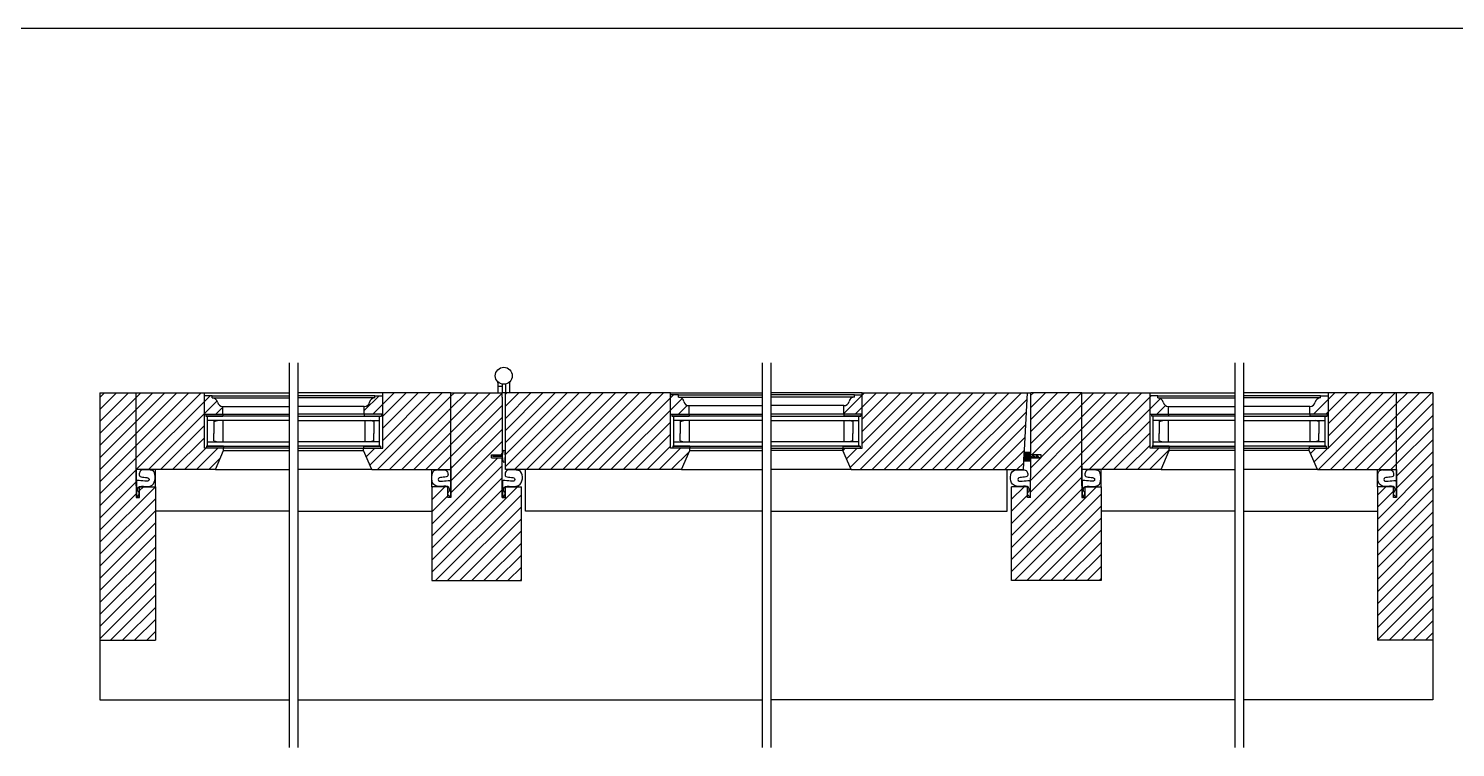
# Model space of a CAD drawing. Header units: inches. Extents: x 1985 to 11287, y 379 to 4336.
# Drawn here: x 7556.3 to 7598.12, y 3297.47 to 3318.54 of the extents above; entities that cross this region are included whole.
import ezdxf

# ---------------------------------------------------------------- set-up
doc = ezdxf.new("R2010")
doc.units = ezdxf.units.IN
doc.header["$MEASUREMENT"] = 0
for name, color, linetype in [('glass 99', 6, 'CONTINUOUS'), ('glazing tape 99', 7, 'CONTINUOUS'), ('hardware 99', 94, 'CONTINUOUS'), ('hatch 99', 1, 'CONTINUOUS'), ('separation 99', 3, 'CONTINUOUS'), ('weatherstripping 99', 5, 'CONTINUOUS'), ('wood detail 99', 7, 'CONTINUOUS')]:
    doc.layers.add(name, color=color, linetype=linetype)
pattern_1 = [(45, (3336.02802, 5e-13), (-0.176776695, 0.176776695), [])]

msp = doc.modelspace()

# ---------------------------------------------------------------- hatches: boundary and pattern name
at = {"layer": 'glazing tape 99'}
h = msp.add_hatch(color=7, dxfattribs=at)
h.paths.add_polyline_path([(7561.998106, 3307.234513), (7561.498106, 3307.234513), (7561.498106, 3307.172013), (7561.998106, 3307.172013)])
h.paths.add_polyline_path([(7562.021606, 3306.297013), (7561.521606, 3306.297013), (7561.521606, 3306.234513), (7562.021606, 3306.234513)])
h.paths.add_polyline_path([(7566.620956, 3306.297013), (7566.120956, 3306.297013), (7566.120956, 3306.234513), (7566.620956, 3306.234513)])
h.paths.add_polyline_path([(7566.644456, 3307.234513), (7566.144456, 3307.234513), (7566.144456, 3307.172013), (7566.644456, 3307.172013)])
h = msp.add_hatch(color=7, dxfattribs=at)
h.paths.add_polyline_path([(7575.660799, 3307.234513), (7575.160799, 3307.234513), (7575.160799, 3307.172013), (7575.660799, 3307.172013)])
h.paths.add_polyline_path([(7575.684299, 3306.297013), (7575.184299, 3306.297013), (7575.184299, 3306.234513), (7575.684299, 3306.234513)])
h = msp.add_hatch(color=7, dxfattribs=at)
h.paths.add_polyline_path([(7580.196548, 3307.234513), (7580.696548, 3307.234513), (7580.696548, 3307.172013), (7580.196548, 3307.172013)])
h.paths.add_polyline_path([(7580.173048, 3306.297013), (7580.673048, 3306.297013), (7580.673048, 3306.234513), (7580.173048, 3306.234513)])
h = msp.add_hatch(color=7, dxfattribs=at)
h.paths.add_polyline_path([(7593.859241, 3307.234513), (7594.359241, 3307.234513), (7594.359241, 3307.172013), (7593.859241, 3307.172013)])
h.paths.add_polyline_path([(7593.835741, 3306.297013), (7594.335741, 3306.297013), (7594.335741, 3306.234513), (7593.835741, 3306.234513)])
h.paths.add_polyline_path([(7589.236392, 3306.297013), (7589.736392, 3306.297013), (7589.736392, 3306.234513), (7589.236392, 3306.234513)])
h.paths.add_polyline_path([(7589.212892, 3307.234513), (7589.712892, 3307.234513), (7589.712892, 3307.172013), (7589.212892, 3307.172013)])
at = {"layer": 'hatch 99'}
h = msp.add_hatch(dxfattribs=at)
h.set_pattern_fill('ANSI31', color=256, scale=2, style=0)
h.set_pattern_definition(pattern_1)
h.paths.add_polyline_path([(7559.459156, 3307.859513), (7558.396648, 3307.859513), (7558.396648, 3300.609513), (7560.021648, 3300.609513), (7560.021648, 3305.109513), (7559.552818, 3305.109513), (7559.552818, 3304.797049), (7559.459156, 3304.797049), (7559.459156, 3305.609513)])
h = msp.add_hatch(dxfattribs=at)
h.set_pattern_fill('ANSI31', color=256, scale=2, style=0)
h.set_pattern_definition(pattern_1)
h.paths.add_polyline_path([(7561.459092, 3307.859513), (7559.459156, 3307.859513), (7559.459156, 3305.609513), (7561.780535, 3305.609513), (7562.021606, 3306.172013), (7562.021606, 3306.234513), (7561.459092, 3306.234513)])
h.paths.add_polyline_path([(7561.998106, 3307.461013, -0.375199902), (7561.841856, 3307.586013, 0.375199902), (7561.685606, 3307.711013), (7561.685606, 3307.773513), (7561.459092, 3307.773513), (7561.459092, 3307.234513), (7561.998106, 3307.234513)], flags=17)
h = msp.add_hatch(dxfattribs=at)
h.set_pattern_fill('ANSI31', color=256, scale=2, style=0)
h.set_pattern_definition(pattern_1)
h.paths.add_polyline_path([(7568.683406, 3307.859513), (7566.68347, 3307.859513), (7566.68347, 3306.234513), (7566.120956, 3306.234513), (7566.120956, 3306.172013), (7566.362027, 3305.609513), (7568.683406, 3305.609513)])
h.paths.add_polyline_path([(7566.68347, 3307.773513), (7566.456956, 3307.773513), (7566.456956, 3307.711013), (7566.443834, 3307.711013, 0.350781059), (7566.300706, 3307.586013, -0.350781059), (7566.157578, 3307.461013), (7566.144456, 3307.461013), (7566.144456, 3307.234513), (7566.68347, 3307.234513)], flags=17)
h = msp.add_hatch(dxfattribs=at)
h.set_pattern_fill('ANSI31', color=256, scale=2, style=0)
h.set_pattern_definition(pattern_1)
h.paths.add_polyline_path([(7570.184322, 3305.953013), (7569.871822, 3305.953013), (7569.871822, 3306.047013), (7570.184318, 3306.047013), (7570.184322, 3307.734513), (7570.184322, 3307.859513), (7568.683406, 3307.859513), (7568.683406, 3305.137824), (7568.683406, 3304.797049), (7568.589744, 3304.797049), (7568.589744, 3305.109513), (7568.120914, 3305.109513), (7568.120914, 3302.359513), (7570.745914, 3302.359513), (7570.745914, 3305.109513), (7570.277084, 3305.109513), (7570.277084, 3304.797049), (7570.184322, 3304.797038), (7570.183422, 3304.797049), (7570.184322, 3304.797049)])
h = msp.add_hatch(dxfattribs=at)
h.set_pattern_fill('ANSI31', color=1, scale=2, style=0)
h.set_pattern_definition([(45, (6279.41358, 4322.475), (-0.176776695, 0.176776695), [])])
edge = h.paths.add_edge_path()
edge.add_line((7575.121785, 3307.859513), (7570.278048, 3307.859513))
edge.add_line((7570.278048, 3307.859513), (7570.278048, 3307.478803))
edge.add_spline(control_points=[(7570.278048, 3307.478803), (7570.280261, 3307.470709), (7570.305093, 3307.371171), (7570.297394, 3307.22008), (7570.283046, 3307.080872), (7570.278048, 3307.037567)], knot_values=[0.236718956, 0.236718956, 0.236718956, 0.236718956, 0.262197582, 0.548427916, 0.678670206, 0.678670206, 0.678670206, 0.678670206], degree=3, periodic=0)
edge.add_line((7570.278048, 3307.037567), (7570.278048, 3305.609513))
edge.add_line((7570.278048, 3305.609513), (7575.443228, 3305.609513))
edge.add_line((7575.443228, 3305.609513), (7575.684299, 3306.172013))
edge.add_line((7575.684299, 3306.172013), (7575.684299, 3306.234513))
edge.add_line((7575.684299, 3306.234513), (7575.121785, 3306.234513))
edge.add_line((7575.121785, 3306.234513), (7575.121785, 3307.859513))
h.paths.add_polyline_path([(7575.504549, 3307.609513, 0.350781059), (7575.361421, 3307.734513), (7575.348299, 3307.734513), (7575.348299, 3307.797013), (7575.121785, 3307.797013), (7575.121785, 3307.234513), (7575.660799, 3307.234513), (7575.660799, 3307.484513, -0.375199902)], flags=17)
h = msp.add_hatch(dxfattribs=at)
h.set_pattern_fill('ANSI31', color=256, scale=2, style=0)
h.set_pattern_definition(pattern_1)
h.paths.add_polyline_path([(7580.735563, 3307.797013), (7580.509048, 3307.797013), (7580.509048, 3307.734513), (7580.495926, 3307.734513, 0.350781059), (7580.352798, 3307.609513, -0.375199902), (7580.196548, 3307.484513), (7580.196548, 3307.234513), (7580.735563, 3307.234513)], flags=17)
h.paths.add_polyline_path([(7585.579299, 3307.859513), (7580.735563, 3307.859513), (7580.735563, 3306.234513), (7580.173048, 3306.234513), (7580.173048, 3306.172013), (7580.41412, 3305.609513), (7585.461382, 3305.609513)])
h = msp.add_hatch(dxfattribs=at)
h.set_pattern_fill('ANSI31', color=256, scale=2, style=0)
h.set_pattern_definition(pattern_1)
h.paths.add_polyline_path([(7587.173941, 3304.797049), (7587.173941, 3305.719776), (7587.173941, 3307.859513), (7585.673026, 3307.859513), (7585.673029, 3306.047013), (7585.985526, 3306.047013), (7585.985526, 3305.953013), (7585.674872, 3305.953013), (7585.673026, 3304.797049), (7585.580264, 3304.797049), (7585.580264, 3305.109513), (7585.111433, 3305.109513), (7585.111433, 3302.359513), (7587.736433, 3302.359513), (7587.736433, 3305.109513), (7587.267603, 3305.109513), (7587.267603, 3304.797049)])
h = msp.add_hatch(dxfattribs=at)
h.set_pattern_fill('ANSI31', color=256, scale=2, style=0)
h.set_pattern_definition(pattern_1)
h.paths.add_polyline_path([(7589.173878, 3307.859513), (7587.173941, 3307.859513), (7587.173941, 3305.609513), (7589.49532, 3305.609513), (7589.736392, 3306.172013), (7589.736392, 3306.234513), (7589.173878, 3306.234513)])
h.paths.add_polyline_path([(7589.712892, 3307.461013, -0.375199902), (7589.556642, 3307.586013, 0.375199902), (7589.400392, 3307.711013), (7589.400392, 3307.773513), (7589.173878, 3307.773513), (7589.173878, 3307.234513), (7589.712892, 3307.234513)], flags=17)
h = msp.add_hatch(dxfattribs=at)
h.set_pattern_fill('ANSI31', color=256, scale=2, style=0)
h.set_pattern_definition(pattern_1)
h.paths.add_polyline_path([(7594.398256, 3307.773513), (7594.171741, 3307.773513), (7594.171741, 3307.711013), (7594.158619, 3307.711013, 0.350781059), (7594.015491, 3307.586013, -0.375199902), (7593.859241, 3307.461013), (7593.859241, 3307.234513), (7594.398256, 3307.234513)], flags=17)
h.paths.add_polyline_path([(7596.398192, 3307.859513), (7594.398256, 3307.859513), (7594.398256, 3306.234513), (7593.835741, 3306.234513), (7593.835741, 3306.172013), (7594.076813, 3305.609513), (7596.398192, 3305.609513)])
h = msp.add_hatch(dxfattribs=at)
h.set_pattern_fill('ANSI31', color=256, scale=2, style=0)
h.set_pattern_definition(pattern_1)
h.paths.add_polyline_path([(7597.4607, 3307.859513), (7596.398192, 3307.859513), (7596.398192, 3305.137824), (7596.398192, 3304.797049), (7596.30453, 3304.797049), (7596.30453, 3305.109513), (7595.8357, 3305.109513), (7595.8357, 3300.609513), (7597.4607, 3300.609513)])
at = {"layer": 'weatherstripping 99', "lineweight": 30}
h = msp.add_hatch(dxfattribs=at)
h.set_pattern_fill('ANSI36', color=5, scale=0.125, angle=315, style=0)
h.set_pattern_definition([(180, (7397.849616, 1715.887561), (-0.02734375, 0.015625), [0.0390625, -0.0078125, 0, -0.0078125])])
h.paths.add_polyline_path([(7585.487585, 3306.109513), (7585.642026, 3306.109513), (7585.642026, 3305.859513), (7585.474484, 3305.859513)])
msp.add_hatch(color=5, dxfattribs=at).paths.add_polyline_path([(7585.642026, 3306.109513), (7585.672999, 3306.109513), (7585.673017, 3306.013992), (7585.706607, 3305.984265), (7585.766401, 3305.984265), (7585.722865, 3306.046513), (7585.751162, 3306.046513), (7585.794698, 3305.984265), (7585.873586, 3305.984265), (7585.83005, 3306.046513), (7585.858347, 3306.046513), (7585.924872, 3305.967765), (7585.924872, 3305.953013), (7585.673029, 3305.953013), (7585.673047, 3305.859513), (7585.642026, 3305.859513)])

# ---------------------------------------------------------------- linework, layer by layer
at = {"layer": 'glass 99', "color": 6}
for p, q in [((7563.946281, 3307.172013), (7561.498106, 3307.172013)), ((7561.552792, 3306.297013), (7561.552792, 3307.172013)), ((7563.946281, 3307.047013), (7561.552792, 3307.047013)), ((7561.733726, 3307.017022), (7561.841509, 3307.047013)), ((7561.733726, 3307.017022), (7561.733726, 3306.672013)), ((7561.998106, 3307.047013), (7561.998106, 3306.422013)), ((7564.196281, 3307.172013), (7566.644456, 3307.172013)), ((7564.196281, 3307.047013), (7566.58977, 3307.047013)), ((7566.15667, 3307.047013), (7566.15667, 3306.422013)), ((7566.42105, 3307.017022), (7566.313268, 3307.047013)), ((7566.42105, 3307.017022), (7566.42105, 3306.672013)), ((7566.58977, 3306.297013), (7566.58977, 3307.172013)), ((7577.803674, 3307.172013), (7575.160799, 3307.172013)), ((7575.215485, 3306.297013), (7575.215485, 3307.172013)), ((7577.803674, 3307.047013), (7575.215485, 3307.047013)), ((7575.396419, 3307.017022), (7575.504202, 3307.047013)), ((7575.396419, 3307.017022), (7575.396419, 3306.672013)), ((7575.660799, 3307.047013), (7575.660799, 3306.422013)), ((7578.053674, 3307.172013), (7580.696548, 3307.172013)), ((7578.053674, 3307.047013), (7580.641863, 3307.047013)), ((7580.196548, 3307.047013), (7580.196548, 3306.422013)), ((7580.460929, 3307.017022), (7580.353146, 3307.047013)), ((7580.460929, 3307.017022), (7580.460929, 3306.672013)), ((7580.641863, 3306.297013), (7580.641863, 3307.172013)), ((7591.661067, 3307.172013), (7589.212892, 3307.172013)), ((7589.267578, 3306.297013), (7589.267578, 3307.172013)), ((7591.661067, 3307.047013), (7589.267578, 3307.047013)), ((7589.436297, 3307.017022), (7589.54408, 3307.047013)), ((7589.436297, 3307.017022), (7589.436297, 3306.672013)), ((7589.700678, 3307.047013), (7589.700678, 3306.422013)), ((7591.911067, 3307.172013), (7594.359241, 3307.172013)), ((7591.911067, 3307.047013), (7594.304556, 3307.047013)), ((7593.859241, 3307.047013), (7593.859241, 3306.422013)), ((7594.123621, 3307.017022), (7594.015839, 3307.047013)), ((7594.123621, 3307.017022), (7594.123621, 3306.672013)), ((7594.304556, 3306.297013), (7594.304556, 3307.172013)), ((7561.552792, 3306.422013), (7563.946281, 3306.422013)), ((7561.733726, 3306.452005), (7561.733726, 3306.672013)), ((7561.733726, 3306.452005), (7561.841509, 3306.422013)), ((7566.58977, 3306.422013), (7564.196281, 3306.422013)), ((7566.42105, 3306.452005), (7566.313268, 3306.422013)), ((7566.42105, 3306.452005), (7566.42105, 3306.672013)), ((7575.215485, 3306.422013), (7577.803674, 3306.422013)), ((7575.396419, 3306.452005), (7575.396419, 3306.672013)), ((7575.396419, 3306.452005), (7575.504202, 3306.422013)), ((7580.641863, 3306.422013), (7578.053674, 3306.422013)), ((7580.460929, 3306.452005), (7580.353146, 3306.422013)), ((7580.460929, 3306.452005), (7580.460929, 3306.672013)), ((7589.267578, 3306.422013), (7591.661067, 3306.422013)), ((7589.436297, 3306.452005), (7589.436297, 3306.672013)), ((7589.436297, 3306.452005), (7589.54408, 3306.422013)), ((7594.304556, 3306.422013), (7591.911067, 3306.422013)), ((7594.123621, 3306.452005), (7594.015839, 3306.422013)), ((7594.123621, 3306.452005), (7594.123621, 3306.672013)), ((7561.521606, 3306.297013), (7563.946281, 3306.297013)), ((7566.620956, 3306.297013), (7564.196281, 3306.297013)), ((7575.184299, 3306.297013), (7577.803674, 3306.297013)), ((7580.673048, 3306.297013), (7578.053674, 3306.297013)), ((7589.236392, 3306.297013), (7591.661067, 3306.297013)), ((7594.335741, 3306.297013), (7591.911067, 3306.297013))]:
    msp.add_line(p, q, dxfattribs=at)
at = {"layer": 'glazing tape 99', "color": 7}
for p, q in [((7561.498106, 3307.234513), (7561.498106, 3307.172013)), ((7561.998106, 3307.234513), (7561.998106, 3307.172013)), ((7566.144456, 3307.234513), (7566.144456, 3307.172013)), ((7566.644456, 3307.234513), (7566.644456, 3307.172013)), ((7575.160799, 3307.234513), (7575.160799, 3307.172013)), ((7575.660799, 3307.234513), (7575.660799, 3307.172013)), ((7580.196548, 3307.234513), (7580.196548, 3307.172013)), ((7580.696548, 3307.234513), (7580.696548, 3307.172013)), ((7589.212892, 3307.234513), (7589.212892, 3307.172013)), ((7589.712892, 3307.234513), (7589.712892, 3307.172013)), ((7593.859241, 3307.234513), (7593.859241, 3307.172013)), ((7594.359241, 3307.234513), (7594.359241, 3307.172013))]:
    msp.add_line(p, q, dxfattribs=at)
at = {"layer": 'glazing tape 99'}
for p, q in [((7561.498106, 3307.172013), (7561.998106, 3307.172013)), ((7566.144456, 3307.172013), (7566.644456, 3307.172013)), ((7575.160799, 3307.172013), (7575.660799, 3307.172013)), ((7580.696548, 3307.172013), (7580.196548, 3307.172013)), ((7589.712892, 3307.172013), (7589.212892, 3307.172013)), ((7594.359241, 3307.172013), (7593.859241, 3307.172013)), ((7561.521606, 3306.297013), (7561.521606, 3306.234513)), ((7562.021606, 3306.297013), (7561.521606, 3306.297013)), ((7562.021606, 3306.297013), (7562.021606, 3306.234513)), ((7566.120956, 3306.297013), (7566.120956, 3306.234513)), ((7566.120956, 3306.297013), (7566.620956, 3306.297013)), ((7566.620956, 3306.297013), (7566.620956, 3306.234513)), ((7575.184299, 3306.297013), (7575.184299, 3306.234513)), ((7575.684299, 3306.297013), (7575.184299, 3306.297013)), ((7575.684299, 3306.297013), (7575.684299, 3306.234513)), ((7580.173048, 3306.297013), (7580.173048, 3306.234513)), ((7580.173048, 3306.297013), (7580.673048, 3306.297013)), ((7580.673048, 3306.297013), (7580.673048, 3306.234513)), ((7589.236392, 3306.297013), (7589.236392, 3306.234513)), ((7589.736392, 3306.297013), (7589.236392, 3306.297013)), ((7589.736392, 3306.297013), (7589.736392, 3306.234513)), ((7593.835741, 3306.297013), (7594.335741, 3306.297013)), ((7593.835741, 3306.297013), (7593.835741, 3306.234513)), ((7594.335741, 3306.297013), (7594.335741, 3306.234513))]:
    msp.add_line(p, q, dxfattribs=at)
at = {"layer": 'hardware 99', "color": 94}
for p, q in [((7570.059322, 3308.152801), (7570.059322, 3307.859513)), ((7570.184322, 3308.047013), (7570.059322, 3308.047013)), ((7570.184322, 3308.113945), (7570.184322, 3307.859513)), ((7570.278048, 3308.113945), (7570.278048, 3307.859513)), ((7570.403048, 3308.152801), (7570.403048, 3307.859513))]:
    msp.add_line(p, q, dxfattribs=at)
msp.add_circle((7570.231185, 3308.359513), 0.25, dxfattribs=at)
for centre, start, end in [((7569.996822, 3308.152801), 0, 41.4128763), ((7570.465548, 3308.152801), 138.5871237, 180)]:
    msp.add_arc(centre, 0.0625, start, end, dxfattribs=at)
at = {"layer": 'separation 99'}
msp.add_line((7625.276756, 3318.535058), (7548.604797, 3318.535058), dxfattribs=at)
at = {"layer": 'weatherstripping 99', "color": 5, "lineweight": 30}
for p, q in [((7569.903068, 3306.000013), (7570.184318, 3306.000013)), ((7585.474484, 3305.859513), (7585.487585, 3306.109513)), ((7585.672999, 3306.109513), (7585.487585, 3306.109513)), ((7585.642026, 3305.859513), (7585.642026, 3306.109513)), ((7585.672999, 3306.109513), (7585.673017, 3306.013992)), ((7585.673017, 3306.013992), (7585.706607, 3305.984265)), ((7585.673029, 3305.953013), (7585.673047, 3305.859513)), ((7585.673029, 3305.953013), (7585.924872, 3305.953013)), ((7585.706607, 3305.984265), (7585.766401, 3305.984265)), ((7585.766401, 3305.984265), (7585.722865, 3306.046513)), ((7585.751162, 3306.046513), (7585.722865, 3306.046513)), ((7585.794698, 3305.984265), (7585.751162, 3306.046513)), ((7585.794698, 3305.984265), (7585.873586, 3305.984265)), ((7585.873586, 3305.984265), (7585.83005, 3306.046513)), ((7585.858347, 3306.046513), (7585.83005, 3306.046513)), ((7585.924872, 3305.967765), (7585.858347, 3306.046513)), ((7585.924872, 3305.967765), (7585.924872, 3305.953013)), ((7585.924872, 3305.953013), (7585.924872, 3305.967765)), ((7585.673047, 3305.859513), (7585.474484, 3305.859513)), ((7559.470119, 3305.27634), (7559.470119, 3304.802554)), ((7568.672443, 3305.27634), (7568.672443, 3304.802554)), ((7570.194386, 3305.27634), (7570.194386, 3304.802554)), ((7585.662962, 3305.27634), (7585.662962, 3304.802554)), ((7587.184905, 3305.27634), (7587.184905, 3304.802554)), ((7596.387228, 3305.27634), (7596.387228, 3304.802554))]:
    msp.add_line(p, q, dxfattribs=at)
at = {"layer": 'weatherstripping 99'}
msp.add_line((7570.184318, 3306.047013), (7570.184318, 3305.953013), dxfattribs=at)
at = {"layer": 'weatherstripping 99', "color": 5, "lineweight": 30}
for centre, radius, start, end in [((7570.701357, 3306.000016), 0.517039, 162.2128755, 197.788024), ((7570.2369, 3306.130185), 0.039346, 338.6283121, 135.0921252), ((7568.787734, 3306.000014), 1.490314, 355.5422349, 4.4577499), ((7559.85342, 3305.326467), 0.272391, 68.1531508, 90.3367326), ((7568.289142, 3305.326467), 0.272391, 89.6632674, 111.8468492), ((7570.2369, 3305.869842), 0.039346, 224.907848, 21.3716701), ((7570.577686, 3305.326467), 0.272391, 68.1531508, 90.3367326), ((7585.279661, 3305.326467), 0.272391, 89.6632674, 111.8468492), ((7587.568205, 3305.326467), 0.272391, 68.1531508, 90.3367326), ((7596.003928, 3305.326467), 0.272391, 89.6632674, 111.8468492)]:
    msp.add_arc(centre, radius, start, end, dxfattribs=at)
for points, knots in [([(7559.851819, 3305.598853), (7559.71481, 3305.609928), (7559.620527, 3305.603232), (7559.558224, 3305.55949), (7559.513215, 3305.331211), (7559.836176, 3305.427143), (7559.837813, 3305.202304), (7559.526062, 3305.324717), (7559.470119, 3305.27634)], [0, 0, 0, 0, 0.083614321, 0.208464293, 0.316031641, 0.607589822, 0.683535209, 1.009413891, 1.009413891, 1.009413891, 1.009413891]), ([(7559.726074, 3305.11119), (7559.82631, 3305.114611), (7560.049184, 3305.138838), (7560.021648, 3305.527866), (7559.954784, 3305.579295)], [0, 0, 0, 0, 0.2460489598, 0.6041502785, 0.6041502785, 0.6041502785, 0.6041502785]), ([(7568.416488, 3305.11119), (7568.316252, 3305.114611), (7568.080546, 3305.114391), (7568.120914, 3305.527866), (7568.187778, 3305.579295)], [0, 0, 0, 0, 0.2460489598, 0.6041502785, 0.6041502785, 0.6041502785, 0.6041502785]), ([(7568.290743, 3305.598853), (7568.427752, 3305.609928), (7568.522035, 3305.603232), (7568.584338, 3305.55949), (7568.629347, 3305.331211), (7568.306386, 3305.427143), (7568.304749, 3305.202304), (7568.6165, 3305.324717), (7568.672443, 3305.27634)], [0, 0, 0, 0, 0.083614321, 0.208464293, 0.316031641, 0.607589822, 0.683535209, 1.009413891, 1.009413891, 1.009413891, 1.009413891]), ([(7570.576085, 3305.598853), (7570.439076, 3305.609928), (7570.344794, 3305.603232), (7570.282491, 3305.55949), (7570.237482, 3305.331211), (7570.560442, 3305.427143), (7570.562079, 3305.202304), (7570.250328, 3305.324717), (7570.194386, 3305.27634)], [0, 0, 0, 0, 0.083614321, 0.208464293, 0.316031641, 0.607589822, 0.683535209, 1.009413891, 1.009413891, 1.009413891, 1.009413891]), ([(7570.45034, 3305.11119), (7570.550576, 3305.114611), (7570.800014, 3305.114391), (7570.806571, 3305.527866), (7570.67905, 3305.579295)], [0, 0, 0, 0, 0.2460489598, 0.6041502785, 0.6041502785, 0.6041502785, 0.6041502785]), ([(7585.407007, 3305.11119), (7585.306771, 3305.114611), (7585.057334, 3305.114391), (7585.050776, 3305.527866), (7585.178297, 3305.579295)], [0, 0, 0, 0, 0.2460489598, 0.6041502785, 0.6041502785, 0.6041502785, 0.6041502785]), ([(7585.281262, 3305.598853), (7585.418271, 3305.609928), (7585.512554, 3305.603232), (7585.574857, 3305.55949), (7585.619866, 3305.331211), (7585.296906, 3305.427143), (7585.295268, 3305.202304), (7585.60702, 3305.324717), (7585.662962, 3305.27634)], [0, 0, 0, 0, 0.083614321, 0.208464293, 0.316031641, 0.607589822, 0.683535209, 1.009413891, 1.009413891, 1.009413891, 1.009413891]), ([(7587.566604, 3305.598853), (7587.429596, 3305.609928), (7587.335313, 3305.603232), (7587.27301, 3305.55949), (7587.228001, 3305.331211), (7587.550961, 3305.427143), (7587.552599, 3305.202304), (7587.240847, 3305.324717), (7587.184905, 3305.27634)], [0, 0, 0, 0, 0.083614321, 0.208464293, 0.316031641, 0.607589822, 0.683535209, 1.009413891, 1.009413891, 1.009413891, 1.009413891]), ([(7587.440859, 3305.11119), (7587.541095, 3305.114611), (7587.776801, 3305.114391), (7587.736433, 3305.527866), (7587.669569, 3305.579295)], [0, 0, 0, 0, 0.2460489598, 0.6041502785, 0.6041502785, 0.6041502785, 0.6041502785]), ([(7596.131274, 3305.11119), (7596.031038, 3305.114611), (7595.808163, 3305.138838), (7595.8357, 3305.527866), (7595.902564, 3305.579295)], [0, 0, 0, 0, 0.2460489598, 0.6041502785, 0.6041502785, 0.6041502785, 0.6041502785]), ([(7596.005529, 3305.598853), (7596.142537, 3305.609928), (7596.23682, 3305.603232), (7596.299123, 3305.55949), (7596.344132, 3305.331211), (7596.021172, 3305.427143), (7596.019534, 3305.202304), (7596.331286, 3305.324717), (7596.387228, 3305.27634)], [0, 0, 0, 0, 0.083614321, 0.208464293, 0.316031641, 0.607589822, 0.683535209, 1.009413891, 1.009413891, 1.009413891, 1.009413891]), ([(7559.470119, 3304.802554), (7559.54016, 3304.84677), (7559.577319, 3304.936223), (7559.486528, 3304.979321), (7559.526266, 3305.143405), (7559.654188, 3305.125766), (7559.726074, 3305.11119)], [0.0027567057, 0.0027567057, 0.0027567057, 0.0027567057, 0.1724869609, 0.2817822642, 0.3371391511, 0.4968128609, 0.4968128609, 0.4968128609, 0.4968128609]), ([(7568.672443, 3304.802554), (7568.602402, 3304.84677), (7568.565243, 3304.936223), (7568.656034, 3304.979321), (7568.616296, 3305.143405), (7568.488374, 3305.125766), (7568.416488, 3305.11119)], [0.0027567057, 0.0027567057, 0.0027567057, 0.0027567057, 0.1724869609, 0.2817822642, 0.3371391511, 0.4968128609, 0.4968128609, 0.4968128609, 0.4968128609]), ([(7570.194386, 3304.802554), (7570.264426, 3304.84677), (7570.301585, 3304.936223), (7570.210794, 3304.979321), (7570.250532, 3305.143405), (7570.378454, 3305.125766), (7570.45034, 3305.11119)], [0.0027567057, 0.0027567057, 0.0027567057, 0.0027567057, 0.1724869609, 0.2817822642, 0.3371391511, 0.4968128609, 0.4968128609, 0.4968128609, 0.4968128609]), ([(7585.662962, 3304.802554), (7585.592922, 3304.84677), (7585.555763, 3304.936223), (7585.646554, 3304.979321), (7585.606816, 3305.143405), (7585.478893, 3305.125766), (7585.407007, 3305.11119)], [0.0027567057, 0.0027567057, 0.0027567057, 0.0027567057, 0.1724869609, 0.2817822642, 0.3371391511, 0.4968128609, 0.4968128609, 0.4968128609, 0.4968128609]), ([(7587.184905, 3304.802554), (7587.254945, 3304.84677), (7587.292104, 3304.936223), (7587.201313, 3304.979321), (7587.241051, 3305.143405), (7587.368974, 3305.125766), (7587.440859, 3305.11119)], [0.0027567057, 0.0027567057, 0.0027567057, 0.0027567057, 0.1724869609, 0.2817822642, 0.3371391511, 0.4968128609, 0.4968128609, 0.4968128609, 0.4968128609]), ([(7596.387228, 3304.802554), (7596.317188, 3304.84677), (7596.280029, 3304.936223), (7596.37082, 3304.979321), (7596.331082, 3305.143405), (7596.203159, 3305.125766), (7596.131274, 3305.11119)], [0.0027567057, 0.0027567057, 0.0027567057, 0.0027567057, 0.1724869609, 0.2817822642, 0.3371391511, 0.4968128609, 0.4968128609, 0.4968128609, 0.4968128609])]:
    msp.add_open_spline(points, degree=3, knots=knots, dxfattribs=at)
at = {"layer": 'wood detail 99'}
for p, q in [((7563.946281, 3308.73726), (7563.946281, 3297.46813)), ((7564.196281, 3308.73726), (7564.196281, 3297.46813)), ((7577.803674, 3308.73726), (7577.803674, 3297.46813)), ((7578.053674, 3308.73726), (7578.053674, 3297.46813)), ((7591.661067, 3308.73726), (7591.661067, 3297.46813)), ((7591.911067, 3308.73726), (7591.911067, 3297.46813)), ((7558.396648, 3307.859513), (7559.459156, 3307.859513)), ((7559.459156, 3305.609513), (7559.459156, 3307.859513)), ((7561.459092, 3307.859513), (7563.946281, 3307.859513)), ((7561.685606, 3307.773513), (7563.946281, 3307.773513)), ((7561.685606, 3307.711013), (7563.946281, 3307.711013)), ((7566.68347, 3307.859513), (7564.196281, 3307.859513)), ((7566.456956, 3307.773513), (7564.196281, 3307.773513)), ((7566.456956, 3307.711013), (7564.196281, 3307.711013)), ((7568.683406, 3305.609513), (7568.683406, 3307.859513)), ((7570.184322, 3307.734513), (7570.184318, 3306.047013)), ((7570.278048, 3305.609513), (7570.278048, 3307.859513)), ((7575.121785, 3307.859513), (7577.803674, 3307.859513)), ((7575.348299, 3307.797013), (7577.803674, 3307.797013)), ((7575.348299, 3307.734513), (7577.803674, 3307.734513)), ((7580.735563, 3307.859513), (7578.053674, 3307.859513)), ((7580.509048, 3307.797013), (7578.053674, 3307.797013)), ((7580.509048, 3307.734513), (7578.053674, 3307.734513)), ((7585.461382, 3305.609513), (7585.579299, 3307.859513)), ((7585.673026, 3307.859513), (7585.673029, 3306.047013)), ((7587.173941, 3305.609513), (7587.173941, 3307.859513)), ((7589.173878, 3307.859513), (7591.661067, 3307.859513)), ((7589.400392, 3307.773513), (7591.661067, 3307.773513)), ((7589.400392, 3307.711013), (7591.661067, 3307.711013)), ((7594.398256, 3307.859513), (7591.911067, 3307.859513)), ((7594.171741, 3307.773513), (7591.911067, 3307.773513)), ((7594.171741, 3307.711013), (7591.911067, 3307.711013)), ((7596.398192, 3305.609513), (7596.398192, 3307.859513)), ((7597.4607, 3307.859513), (7596.398192, 3307.859513)), ((7561.998106, 3307.461013), (7563.946281, 3307.461013)), ((7561.998106, 3307.234513), (7563.946281, 3307.234513)), ((7566.144456, 3307.461013), (7564.196281, 3307.461013)), ((7566.144456, 3307.234513), (7564.196281, 3307.234513)), ((7575.660799, 3307.484513), (7577.803674, 3307.484513)), ((7575.660799, 3307.234513), (7577.803674, 3307.234513)), ((7580.196548, 3307.484513), (7578.053674, 3307.484513)), ((7580.196548, 3307.234513), (7578.053674, 3307.234513)), ((7589.712892, 3307.461013), (7591.661067, 3307.461013)), ((7589.712892, 3307.234513), (7591.661067, 3307.234513)), ((7593.859241, 3307.461013), (7591.911067, 3307.461013)), ((7593.859241, 3307.234513), (7591.911067, 3307.234513)), ((7562.021606, 3306.234513), (7561.459092, 3306.234513)), ((7562.021606, 3306.172013), (7562.021606, 3306.234513)), ((7563.946281, 3306.234513), (7562.021606, 3306.234513)), ((7564.196281, 3306.234513), (7566.120956, 3306.234513)), ((7566.120956, 3306.172013), (7566.120956, 3306.234513)), ((7566.120956, 3306.234513), (7566.68347, 3306.234513)), ((7569.871822, 3306.047013), (7570.184318, 3306.047013)), ((7569.871822, 3305.953013), (7570.184318, 3305.953013)), ((7575.684299, 3306.234513), (7575.121785, 3306.234513)), ((7575.684299, 3306.172013), (7575.684299, 3306.234513)), ((7577.803674, 3306.234513), (7575.684299, 3306.234513)), ((7578.053674, 3306.234513), (7580.173048, 3306.234513)), ((7580.173048, 3306.172013), (7580.173048, 3306.234513)), ((7580.173048, 3306.234513), (7580.735563, 3306.234513)), ((7585.985526, 3306.047013), (7585.673029, 3306.047013)), ((7585.985526, 3305.953013), (7585.673029, 3305.953013)), ((7589.736392, 3306.234513), (7589.173878, 3306.234513)), ((7591.661067, 3306.234513), (7589.736392, 3306.234513)), ((7589.736392, 3306.172013), (7589.736392, 3306.234513)), ((7591.911067, 3306.234513), (7593.835741, 3306.234513)), ((7593.835741, 3306.172013), (7593.835741, 3306.234513)), ((7593.835741, 3306.234513), (7594.398256, 3306.234513)), ((7561.780535, 3305.609513), (7563.946281, 3305.609513)), ((7566.362027, 3305.609513), (7564.196281, 3305.609513)), ((7575.443228, 3305.609513), (7577.803674, 3305.609513)), ((7580.41412, 3305.609513), (7578.053674, 3305.609513)), ((7589.49532, 3305.609513), (7591.661067, 3305.609513)), ((7594.076813, 3305.609513), (7591.911067, 3305.609513)), ((7560.021648, 3305.109513), (7560.021648, 3300.609513)), ((7568.120914, 3305.109513), (7568.120914, 3302.359513)), ((7587.736433, 3305.109513), (7587.736433, 3302.359513)), ((7595.8357, 3305.109513), (7595.8357, 3300.609513)), ((7568.120914, 3302.359513), (7570.745914, 3302.359513)), ((7587.736433, 3302.359513), (7585.111433, 3302.359513)), ((7558.396648, 3300.609513), (7560.021648, 3300.609513)), ((7558.396648, 3300.609513), (7558.396648, 3298.859513)), ((7597.4607, 3300.609513), (7595.8357, 3300.609513)), ((7597.4607, 3300.609513), (7597.4607, 3298.859513)), ((7558.396648, 3298.859513), (7563.946281, 3298.859513)), ((7564.196281, 3298.859513), (7577.803674, 3298.859513)), ((7591.661067, 3298.859513), (7578.053674, 3298.859513)), ((7597.4607, 3298.859513), (7591.911067, 3298.859513))]:
    msp.add_line(p, q, dxfattribs=at)
at = {"layer": 'wood detail 99', "color": 0}
for p, q in [((7558.396648, 3307.859513), (7558.396648, 3300.609513)), ((7559.459156, 3305.137824), (7559.459156, 3307.859513)), ((7559.459156, 3307.859513), (7561.459092, 3307.859513)), ((7568.683406, 3307.859513), (7566.68347, 3307.859513)), ((7568.683406, 3305.137824), (7568.683406, 3307.859513)), ((7587.173941, 3305.137824), (7587.173941, 3307.859513)), ((7587.173941, 3307.859513), (7589.173878, 3307.859513)), ((7596.398192, 3307.859513), (7594.398256, 3307.859513)), ((7596.398192, 3305.137824), (7596.398192, 3307.859513)), ((7597.4607, 3307.859513), (7597.4607, 3300.609513)), ((7558.396648, 3307.359513), (7558.396648, 3306.047013)), ((7558.396648, 3307.359513), (7558.396648, 3306.047013)), ((7597.4607, 3307.359513), (7597.4607, 3306.047013)), ((7597.4607, 3307.359513), (7597.4607, 3306.047013)), ((7558.396648, 3306.922013), (7558.396648, 3306.047013)), ((7558.396648, 3306.922013), (7558.396648, 3306.047013)), ((7597.4607, 3306.922013), (7597.4607, 3306.047013)), ((7597.4607, 3306.922013), (7597.4607, 3306.047013)), ((7559.459156, 3305.609513), (7559.459156, 3304.797049)), ((7561.780535, 3305.609513), (7559.459156, 3305.609513)), ((7560.021648, 3305.109513), (7560.021648, 3305.609513)), ((7566.362027, 3305.609513), (7568.683406, 3305.609513)), ((7568.683406, 3305.719776), (7568.683406, 3304.797049)), ((7575.443228, 3305.609513), (7570.278048, 3305.609513)), ((7570.871559, 3304.390513), (7570.871559, 3305.609513)), ((7580.41502, 3305.609513), (7585.461382, 3305.609513)), ((7584.985788, 3304.390513), (7584.985788, 3305.609513)), ((7587.173941, 3305.719776), (7587.173941, 3304.797049)), ((7589.49532, 3305.609513), (7587.173941, 3305.609513)), ((7594.076813, 3305.609513), (7596.398192, 3305.609513)), ((7595.8357, 3305.109513), (7595.8357, 3305.609513)), ((7596.398192, 3305.609513), (7596.398192, 3304.797049)), ((7559.552818, 3304.797049), (7559.552818, 3305.109513)), ((7559.552818, 3305.109513), (7560.021648, 3305.109513)), ((7568.589744, 3305.109513), (7568.120914, 3305.109513)), ((7568.589744, 3304.797049), (7568.589744, 3305.109513)), ((7570.277084, 3305.109513), (7570.745914, 3305.109513)), ((7570.277084, 3304.797049), (7570.277084, 3305.109513)), ((7570.745914, 3302.359513), (7570.745914, 3305.109513)), ((7585.580264, 3305.109513), (7585.111433, 3305.109513)), ((7585.111433, 3302.359513), (7585.111433, 3305.109513)), ((7585.580264, 3304.797049), (7585.580264, 3305.109513)), ((7587.267603, 3304.797049), (7587.267603, 3305.109513)), ((7587.267603, 3305.109513), (7587.736433, 3305.109513)), ((7596.30453, 3305.109513), (7595.8357, 3305.109513)), ((7596.30453, 3304.797049), (7596.30453, 3305.109513)), ((7559.459156, 3304.797049), (7559.552818, 3304.797049)), ((7568.683406, 3304.797049), (7568.589744, 3304.797049)), ((7570.183422, 3304.797049), (7570.277084, 3304.797049)), ((7585.673926, 3304.797049), (7585.580264, 3304.797049)), ((7587.173941, 3304.797049), (7587.267603, 3304.797049)), ((7596.398192, 3304.797049), (7596.30453, 3304.797049)), ((7563.946281, 3304.390513), (7560.021648, 3304.390513)), ((7564.196281, 3304.390513), (7568.120914, 3304.390513)), ((7577.803674, 3304.390513), (7570.871559, 3304.390513)), ((7578.053674, 3304.390513), (7584.985788, 3304.390513)), ((7591.661067, 3304.390513), (7587.736433, 3304.390513)), ((7591.911067, 3304.390513), (7595.8357, 3304.390513))]:
    msp.add_line(p, q, dxfattribs=at)
at = {"layer": 'wood detail 99', "color": 7}
for p, q in [((7561.459092, 3306.234513), (7561.459092, 3307.859513)), ((7561.685606, 3307.773513), (7561.459092, 3307.773513)), ((7561.685606, 3307.711013), (7561.685606, 3307.773513)), ((7566.456956, 3307.711013), (7566.456956, 3307.773513)), ((7566.456956, 3307.773513), (7566.68347, 3307.773513)), ((7566.68347, 3306.234513), (7566.68347, 3307.859513)), ((7568.683406, 3307.859513), (7570.183422, 3307.859513)), ((7575.121785, 3307.859513), (7570.183422, 3307.859513)), ((7570.184322, 3307.734513), (7570.184322, 3307.859513)), ((7575.121785, 3306.234513), (7575.121785, 3307.859513)), ((7575.348299, 3307.797013), (7575.121785, 3307.797013)), ((7575.348299, 3307.734513), (7575.348299, 3307.797013)), ((7580.509048, 3307.734513), (7580.509048, 3307.797013)), ((7580.509048, 3307.797013), (7580.735563, 3307.797013)), ((7580.735563, 3307.859513), (7585.673926, 3307.859513)), ((7580.735563, 3306.234513), (7580.735563, 3307.859513)), ((7587.173941, 3307.859513), (7585.673926, 3307.859513)), ((7589.173878, 3306.234513), (7589.173878, 3307.859513)), ((7589.400392, 3307.773513), (7589.173878, 3307.773513)), ((7589.400392, 3307.711013), (7589.400392, 3307.773513)), ((7594.171741, 3307.711013), (7594.171741, 3307.773513)), ((7594.171741, 3307.773513), (7594.398256, 3307.773513)), ((7594.398256, 3306.234513), (7594.398256, 3307.859513)), ((7561.459092, 3307.234513), (7561.998106, 3307.234513)), ((7561.998106, 3307.234513), (7561.998106, 3307.461013)), ((7566.144456, 3307.234513), (7566.144456, 3307.461013)), ((7566.68347, 3307.234513), (7566.144456, 3307.234513)), ((7575.121785, 3307.234513), (7575.660799, 3307.234513)), ((7575.660799, 3307.234513), (7575.660799, 3307.484513)), ((7580.196548, 3307.234513), (7580.196548, 3307.484513)), ((7580.735563, 3307.234513), (7580.196548, 3307.234513)), ((7589.173878, 3307.234513), (7589.712892, 3307.234513)), ((7589.712892, 3307.234513), (7589.712892, 3307.461013)), ((7593.859241, 3307.234513), (7593.859241, 3307.461013)), ((7594.398256, 3307.234513), (7593.859241, 3307.234513)), ((7561.780535, 3305.609513), (7562.021606, 3306.172013)), ((7562.021606, 3306.172013), (7563.946281, 3306.172013)), ((7564.196281, 3306.172013), (7566.120956, 3306.172013)), ((7566.362027, 3305.609513), (7566.120956, 3306.172013)), ((7569.871822, 3305.953013), (7569.871822, 3306.047013)), ((7570.184322, 3304.797038), (7570.184322, 3305.953013)), ((7575.443228, 3305.609513), (7575.684299, 3306.172013)), ((7575.684299, 3306.172013), (7577.803674, 3306.172013)), ((7580.173048, 3306.172013), (7578.053674, 3306.172013)), ((7580.41412, 3305.609513), (7580.173048, 3306.172013)), ((7585.673026, 3304.797038), (7585.674872, 3305.953013)), ((7585.674872, 3305.953013), (7585.924872, 3305.953013)), ((7585.985526, 3305.953013), (7585.985526, 3306.047013)), ((7589.49532, 3305.609513), (7589.736392, 3306.172013)), ((7591.661067, 3306.172013), (7589.736392, 3306.172013)), ((7593.835741, 3306.172013), (7591.911067, 3306.172013)), ((7594.076813, 3305.609513), (7593.835741, 3306.172013)), ((7568.120914, 3305.109513), (7568.120914, 3305.609513)), ((7587.736433, 3305.109513), (7587.736433, 3305.609513))]:
    msp.add_line(p, q, dxfattribs=at)
for centre, start, end in [((7561.692167, 3307.559058), 10.2080197, 92.4723638), ((7566.450395, 3307.559058), 87.5276362, 169.7919803), ((7575.35486, 3307.582558), 10.2080197, 92.4723638), ((7575.654238, 3307.636468), 190.2080197, 272.4723638), ((7580.20311, 3307.636468), 267.5276362, 349.7919803), ((7580.502487, 3307.582558), 87.5276362, 169.7919803), ((7589.406953, 3307.559058), 10.2080197, 92.4723638), ((7594.16518, 3307.559058), 87.5276362, 169.7919803), ((7561.991545, 3307.612968), 190.2080197, 272.4723638), ((7566.151017, 3307.612968), 267.5276362, 349.7919803), ((7589.706331, 3307.612968), 190.2080197, 272.4723638), ((7593.865802, 3307.612968), 267.5276362, 349.7919803)]:
    msp.add_arc(centre, 0.152097, start, end, dxfattribs=at)

doc.saveas('drawing.dxf')
